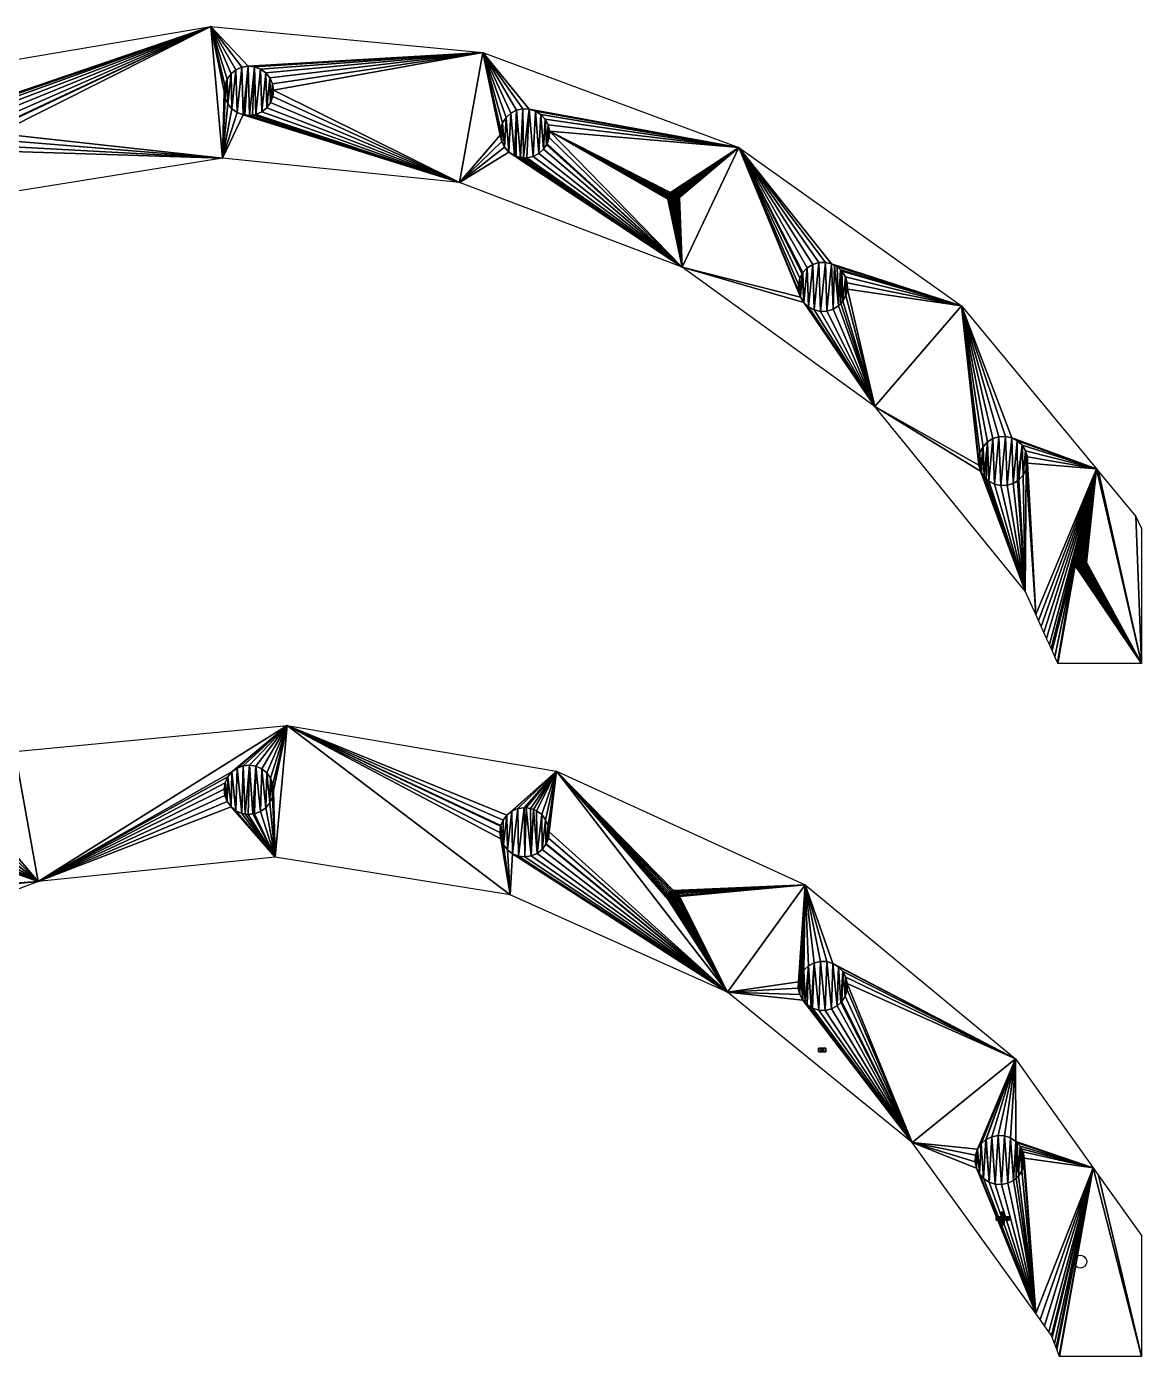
# Model space of a CAD drawing. Header units: metres. Extents: x -935 to 1842, y -1273 to 224.
# Drawn here: x 273.8 to 536.3, y -1273.3 to -960 of the extents above; entities that cross this region are included whole.
import ezdxf

# ---------------------------------------------------------------- set-up
doc = ezdxf.new("R2010")
doc.units = ezdxf.units.M

msp = doc.modelspace()

# ---------------------------------------------------------------- linework, layer by layer
at = {"layer": 'Group#9'}
for p, q in [((520.62, -1250.22), (520.86, -1249.9)), ((520.86, -1249.9), (521.01, -1249.79)), ((521.01, -1249.79), (521.17, -1249.67)), ((521.17, -1249.67), (521.53, -1249.52)), ((521.53, -1249.52), (521.92, -1249.47)), ((521.92, -1249.47), (522.3, -1249.52)), ((522.3, -1249.52), (522.67, -1249.67)), ((522.67, -1249.67), (522.98, -1249.9)), ((522.98, -1249.9), (523.22, -1250.22)), ((520.42, -1250.97), (520.47, -1250.58)), ((520.47, -1251.35), (520.42, -1250.97)), ((520.47, -1250.58), (520.62, -1250.22)), ((520.62, -1251.72), (520.47, -1251.35)), ((520.86, -1252.03), (520.62, -1251.72)), ((521.17, -1252.26), (520.86, -1252.03)), ((521.53, -1252.41), (521.17, -1252.26)), ((521.92, -1252.47), (521.53, -1252.41)), ((522.3, -1252.41), (521.92, -1252.47)), ((522.67, -1252.26), (522.3, -1252.41)), ((522.82, -1252.15), (522.67, -1252.26)), ((522.98, -1252.03), (522.82, -1252.15)), ((523.22, -1251.72), (522.98, -1252.03)), ((523.22, -1250.22), (523.37, -1250.58)), ((523.37, -1251.35), (523.22, -1251.72)), ((523.37, -1250.58), (523.42, -1250.97)), ((523.42, -1250.97), (523.37, -1251.35))]:
    msp.add_line(p, q, dxfattribs=at)

# ---------------------------------------------------------------- meshes
at = {"layer": '+'}
mesh = msp.add_polyface(dxfattribs=at)
corners = [(502.12, -1240.44), (503.25, -1241.18), (503.25, -1240.44), (502.12, -1241.18), (503.25, -1239.3), (504, -1240.44), (504, -1239.3), (504, -1241.18), (504, -1242.32), (503.25, -1242.32), (505.14, -1241.18), (505.14, -1240.44)]
mesh.append_faces([[corners[k] for k in face] for face in [(1, 0, 3), (4, 5, 6), (5, 10, 11)]], dxfattribs={"vtx0": -1})
mesh.append_faces([[corners[k] for k in face] for face in [(0, 1, 2), (7, 4, 8), (8, 4, 9), (9, 2, 1), (10, 5, 7)]], dxfattribs={"vtx0": -1, "vtx1": -1})
mesh.append_faces([[corners[k] for k in face] for face in [(5, 4, 7)]], dxfattribs={"vtx0": -1, "vtx1": -1, "vtx2": -1})
mesh.append_faces([[corners[k] for k in face] for face in [(9, 4, 2)]], dxfattribs={"vtx0": -1, "vtx2": -1})
mesh = msp.add_polyface(dxfattribs=at)
corners = [(502.12, -1241.18, 0.2), (503.25, -1240.44, 0.2), (503.25, -1241.18, 0.2), (502.12, -1240.44, 0.2), (503.25, -1242.32, 0.2), (504, -1241.18, 0.2), (504, -1242.32, 0.2), (504, -1240.44, 0.2), (504, -1239.3, 0.2), (503.25, -1239.3, 0.2), (505.14, -1240.44, 0.2), (505.14, -1241.18, 0.2)]
mesh.append_faces([[corners[k] for k in face] for face in [(1, 0, 3), (4, 5, 6), (5, 10, 11)]], dxfattribs={"vtx0": -1})
mesh.append_faces([[corners[k] for k in face] for face in [(0, 1, 2), (7, 4, 8), (8, 4, 9), (9, 2, 1), (10, 5, 7)]], dxfattribs={"vtx0": -1, "vtx1": -1})
mesh.append_faces([[corners[k] for k in face] for face in [(5, 4, 7)]], dxfattribs={"vtx0": -1, "vtx1": -1, "vtx2": -1})
mesh.append_faces([[corners[k] for k in face] for face in [(9, 4, 2)]], dxfattribs={"vtx0": -1, "vtx2": -1})
mesh = msp.add_polyface(dxfattribs=at)
corners = [(502.12, -1240.44), (502.12, -1241.18, 0.2), (502.12, -1241.18), (502.12, -1240.44, 0.2)]
mesh.append_faces([[corners[k] for k in face] for face in [(0, 1, 2), (1, 0, 3)]], dxfattribs={"vtx0": -1})
mesh = msp.add_polyface(dxfattribs=at)
corners = [(503.25, -1240.44, 0.2), (502.12, -1240.44), (503.25, -1240.44), (502.12, -1240.44, 0.2)]
mesh.append_faces([[corners[k] for k in face] for face in [(0, 1, 2), (1, 0, 3)]], dxfattribs={"vtx0": -1})
mesh = msp.add_polyface(dxfattribs=at)
corners = [(504, -1239.3, 0.2), (503.25, -1239.3), (504, -1239.3), (503.25, -1239.3, 0.2)]
mesh.append_faces([[corners[k] for k in face] for face in [(0, 1, 2), (1, 0, 3)]], dxfattribs={"vtx0": -1})
mesh = msp.add_polyface(dxfattribs=at)
corners = [(503.25, -1239.3), (503.25, -1240.44, 0.2), (503.25, -1240.44), (503.25, -1239.3, 0.2)]
mesh.append_faces([[corners[k] for k in face] for face in [(0, 1, 2), (1, 0, 3)]], dxfattribs={"vtx0": -1})
mesh = msp.add_polyface(dxfattribs=at)
corners = [(504, -1239.3, 0.2), (504, -1240.44), (504, -1240.44, 0.2), (504, -1239.3)]
mesh.append_faces([[corners[k] for k in face] for face in [(0, 1, 2), (1, 0, 3)]], dxfattribs={"vtx0": -1})
mesh = msp.add_polyface(dxfattribs=at)
corners = [(505.14, -1240.44, 0.2), (504, -1240.44), (505.14, -1240.44), (504, -1240.44, 0.2)]
mesh.append_faces([[corners[k] for k in face] for face in [(0, 1, 2), (1, 0, 3)]], dxfattribs={"vtx0": -1})
mesh = msp.add_polyface(dxfattribs=at)
corners = [(505.14, -1240.44, 0.2), (505.14, -1241.18), (505.14, -1241.18, 0.2), (505.14, -1240.44)]
mesh.append_faces([[corners[k] for k in face] for face in [(0, 1, 2), (1, 0, 3)]], dxfattribs={"vtx0": -1})
mesh = msp.add_polyface(dxfattribs=at)
corners = [(502.12, -1241.18, 0.2), (503.25, -1241.18), (502.12, -1241.18), (503.25, -1241.18, 0.2)]
mesh.append_faces([[corners[k] for k in face] for face in [(0, 1, 2), (1, 0, 3)]], dxfattribs={"vtx0": -1})
mesh = msp.add_polyface(dxfattribs=at)
corners = [(503.25, -1241.18), (503.25, -1242.32, 0.2), (503.25, -1242.32), (503.25, -1241.18, 0.2)]
mesh.append_faces([[corners[k] for k in face] for face in [(0, 1, 2), (1, 0, 3)]], dxfattribs={"vtx0": -1})
mesh = msp.add_polyface(dxfattribs=at)
corners = [(503.25, -1242.32, 0.2), (504, -1242.32), (503.25, -1242.32), (504, -1242.32, 0.2)]
mesh.append_faces([[corners[k] for k in face] for face in [(0, 1, 2), (1, 0, 3)]], dxfattribs={"vtx0": -1})
mesh = msp.add_polyface(dxfattribs=at)
corners = [(504, -1241.18, 0.2), (504, -1242.32), (504, -1242.32, 0.2), (504, -1241.18)]
mesh.append_faces([[corners[k] for k in face] for face in [(0, 1, 2), (1, 0, 3)]], dxfattribs={"vtx0": -1})
mesh = msp.add_polyface(dxfattribs=at)
corners = [(504, -1241.18, 0.2), (505.14, -1241.18), (504, -1241.18), (505.14, -1241.18, 0.2)]
mesh.append_faces([[corners[k] for k in face] for face in [(0, 1, 2), (1, 0, 3)]], dxfattribs={"vtx0": -1})
at = {"layer": '-'}
mesh = msp.add_polyface(dxfattribs=at)
corners = [(460.25, -1200.68), (461.95, -1201.52), (461.95, -1200.68), (460.25, -1201.52)]
mesh.append_faces([[corners[k] for k in face] for face in [(0, 1, 2), (1, 0, 3)]], dxfattribs={"vtx0": -1})
mesh = msp.add_polyface(dxfattribs=at)
corners = [(460.25, -1201.52, 0.2), (461.95, -1200.68, 0.2), (461.95, -1201.52, 0.2), (460.25, -1200.68, 0.2)]
mesh.append_faces([[corners[k] for k in face] for face in [(0, 1, 2), (1, 0, 3)]], dxfattribs={"vtx0": -1})
mesh = msp.add_polyface(dxfattribs=at)
corners = [(460.25, -1200.68), (460.25, -1201.52, 0.2), (460.25, -1201.52), (460.25, -1200.68, 0.2)]
mesh.append_faces([[corners[k] for k in face] for face in [(0, 1, 2), (1, 0, 3)]], dxfattribs={"vtx0": -1})
mesh = msp.add_polyface(dxfattribs=at)
corners = [(461.95, -1200.68, 0.2), (460.25, -1200.68), (461.95, -1200.68), (460.25, -1200.68, 0.2)]
mesh.append_faces([[corners[k] for k in face] for face in [(0, 1, 2), (1, 0, 3)]], dxfattribs={"vtx0": -1})
mesh = msp.add_polyface(dxfattribs=at)
corners = [(460.25, -1201.52, 0.2), (461.95, -1201.52), (460.25, -1201.52), (461.95, -1201.52, 0.2)]
mesh.append_faces([[corners[k] for k in face] for face in [(0, 1, 2), (1, 0, 3)]], dxfattribs={"vtx0": -1})
mesh = msp.add_polyface(dxfattribs=at)
corners = [(461.95, -1200.68, 0.2), (461.95, -1201.52), (461.95, -1201.52, 0.2), (461.95, -1200.68)]
mesh.append_faces([[corners[k] for k in face] for face in [(0, 1, 2), (1, 0, 3)]], dxfattribs={"vtx0": -1})
at = {"layer": 'Group#10'}
mesh = msp.add_polyface(dxfattribs=at)
corners = [(264.57, -999.87), (227.5, -1000.26), (256.12, -987.94), (255.56, -986.53), (253.65, -970.69), (255.39, -985.03), (256.09, -987.84), (257.03, -989.15), (258.22, -990.09), (259.61, -990.69), (261.11, -990.9), (262.61, -990.73), (264.02, -990.17), (265.23, -989.26), (319.93, -990.95), (266.17, -988.07), (266.76, -986.68), (266.98, -985.18), (317.11, -959.97), (320.31, -975.25), (320.46, -973.75), (321.01, -972.34), (321.9, -971.11), (323.07, -970.16), (324.45, -969.54), (325.95, -969.3), (324.75, -980.74), (375.71, -996.67), (323.34, -980.2), (322.11, -979.31), (321.16, -978.13), (320.54, -976.75), (320.49, -976.39), (255.6, -983.53), (256.2, -982.14), (257.14, -980.95), (258.35, -980.05), (259.76, -979.48), (259.11, -979.74), (260.82, -979.36), (261.26, -979.31), (262.76, -979.53), (264.15, -980.12), (265.34, -981.06), (266.25, -982.27), (266.74, -983.53), (266.81, -983.68)]
mesh.append_faces([[corners[k] for k in face] for face in [(2, 3, 6), (36, 37, 38)]], dxfattribs={"vtx0": -1})
mesh.append_faces([[corners[k] for k in face] for face in [(3, 4, 5), (0, 13, 14), (19, 18, 20), (20, 18, 21), (21, 18, 22), (22, 18, 23), (23, 18, 24), (24, 18, 25), (14, 26, 27), (26, 14, 28), (28, 14, 29), (29, 14, 30), (30, 14, 31), (31, 14, 32), (32, 14, 19), (33, 4, 34), (34, 4, 35), (35, 4, 36), (37, 18, 39), (39, 18, 40), (40, 18, 41), (41, 18, 42), (42, 18, 43), (43, 18, 44), (44, 18, 45), (45, 18, 46), (46, 18, 17)]], dxfattribs={"vtx0": -1, "vtx1": -1})
mesh.append_faces([[corners[k] for k in face] for face in [(0, 1, 2), (2, 1, 3), (14, 17, 18), (14, 18, 19), (36, 4, 37)]], dxfattribs={"vtx0": -1, "vtx1": -1, "vtx2": -1})
mesh.append_faces([[corners[k] for k in face] for face in [(0, 2, 7), (0, 7, 8), (0, 8, 9), (0, 9, 10), (0, 10, 11), (0, 11, 12), (0, 12, 13), (14, 13, 15), (14, 15, 16), (14, 16, 17), (4, 33, 5), (37, 4, 18)]], dxfattribs={"vtx0": -1, "vtx2": -1})
mesh = msp.add_polyface(dxfattribs=at)
corners = [(381.19, -966.04), (385.4, -984.07), (385.32, -985.58), (385.86, -982.63), (386.68, -981.36), (387.8, -980.34), (389.15, -979.65), (390.63, -979.33), (392.14, -979.4), (441.51, -988.49), (385.57, -983.53), (393.58, -979.86), (394.85, -980.68), (325.95, -969.3), (317.11, -959.97), (327.45, -969.46), (328.87, -970), (330.09, -970.89), (331.05, -972.07), (331.66, -973.45), (331.9, -974.95), (375.71, -996.67), (385.65, -987.06), (386.34, -988.41), (387.35, -989.53), (428.11, -1016.63), (388.63, -990.35), (389.05, -990.48), (390.07, -990.81), (390.77, -990.84), (391.58, -990.88), (393.06, -990.56), (394.41, -989.87), (395.53, -988.85), (396.19, -987.83), (396.35, -987.58), (396.81, -986.14), (396.88, -984.63), (324.75, -980.74), (325.19, -980.78), (326.26, -980.9), (326.95, -980.79), (327.75, -980.66), (329.13, -980.04), (330.31, -979.09), (331.2, -977.86), (331.74, -976.45), (331.75, -976.41)]
mesh.append_faces([[corners[k] for k in face] for face in [(1, 3, 10)]], dxfattribs={"vtx0": -1})
mesh.append_faces([[corners[k] for k in face] for face in [(3, 0, 4), (4, 0, 5), (5, 0, 6), (6, 0, 7), (7, 0, 8), (8, 9, 11), (11, 9, 12), (13, 0, 15), (15, 0, 16), (16, 0, 17), (17, 0, 18), (18, 0, 19), (19, 0, 20), (21, 24, 25)]], dxfattribs={"vtx0": -1, "vtx1": -1})
mesh.append_faces([[corners[k] for k in face] for face in [(1, 0, 3), (20, 0, 21), (21, 0, 2)]], dxfattribs={"vtx0": -1, "vtx1": -1, "vtx2": -1})
mesh.append_faces([[corners[k] for k in face] for face in [(0, 1, 2), (8, 0, 9), (13, 14, 0), (21, 2, 22), (21, 22, 23), (21, 23, 24), (25, 24, 26), (25, 26, 27), (25, 27, 28), (25, 28, 29), (25, 29, 30), (25, 30, 31), (25, 31, 32), (25, 32, 33), (25, 33, 34), (25, 34, 35), (25, 35, 36), (25, 36, 37), (21, 38, 39), (21, 39, 40), (21, 40, 41), (21, 41, 42), (21, 42, 43), (21, 43, 44), (21, 44, 45), (21, 45, 46), (21, 46, 47), (21, 47, 20)]], dxfattribs={"vtx0": -1, "vtx2": -1})
mesh = msp.add_polyface(dxfattribs=at)
corners = [(320.46, -973.75), (320.49, -976.39), (320.31, -975.25), (321.01, -972.34), (320.54, -976.75), (321.16, -978.13), (321.9, -971.11), (322.11, -979.31), (323.07, -970.16), (323.34, -980.2), (324.45, -969.54), (324.75, -980.74), (325.95, -969.3), (325.19, -980.78), (326.26, -980.9), (327.45, -969.46), (326.95, -980.79), (327.75, -980.66), (328.87, -970), (329.13, -980.04), (330.09, -970.89), (330.31, -979.09), (331.05, -972.07), (331.2, -977.86), (331.66, -973.45), (331.74, -976.45), (331.9, -974.95), (331.75, -976.41)]
mesh.append_faces([[corners[k] for k in face] for face in [(0, 1, 2), (25, 26, 27)]], dxfattribs={"vtx0": -1})
mesh.append_faces([[corners[k] for k in face] for face in [(1, 3, 4), (4, 3, 5), (5, 6, 7), (7, 8, 9), (9, 10, 11), (11, 12, 13), (13, 12, 14), (14, 15, 16), (16, 15, 17), (17, 18, 19), (19, 20, 21), (21, 22, 23), (23, 24, 25)]], dxfattribs={"vtx0": -1, "vtx1": -1})
mesh.append_faces([[corners[k] for k in face] for face in [(1, 0, 3), (5, 3, 6), (7, 6, 8), (9, 8, 10), (11, 10, 12), (14, 12, 15), (17, 15, 18), (19, 18, 20), (21, 20, 22), (23, 22, 24), (25, 24, 26)]], dxfattribs={"vtx0": -1, "vtx2": -1})
mesh = msp.add_polyface(dxfattribs=at)
corners = [(385.4, -984.07), (385.65, -987.06), (385.32, -985.58), (385.57, -983.53), (385.86, -982.63), (386.34, -988.41), (386.68, -981.36), (387.35, -989.53), (387.8, -980.34), (388.63, -990.35), (389.15, -979.65), (389.05, -990.48), (390.07, -990.81), (390.63, -979.33), (390.77, -990.84), (392.14, -979.4), (391.58, -990.88), (393.06, -990.56), (393.58, -979.86), (394.41, -989.87), (394.85, -980.68), (395.53, -988.85), (395.87, -981.8), (396.19, -987.83), (396.56, -983.15), (396.35, -987.58), (396.81, -986.14), (396.88, -984.63)]
mesh.append_faces([[corners[k] for k in face] for face in [(0, 1, 2), (26, 24, 27)]], dxfattribs={"vtx0": -1})
mesh.append_faces([[corners[k] for k in face] for face in [(1, 4, 5), (5, 6, 7), (7, 8, 9), (9, 10, 11), (11, 10, 12), (12, 13, 14), (14, 15, 16), (16, 15, 17), (17, 18, 19), (19, 20, 21), (21, 22, 23), (23, 24, 25), (25, 24, 26)]], dxfattribs={"vtx0": -1, "vtx1": -1})
mesh.append_faces([[corners[k] for k in face] for face in [(1, 0, 3), (1, 3, 4), (5, 4, 6), (7, 6, 8), (9, 8, 10), (12, 10, 13), (14, 13, 15), (17, 15, 18), (19, 18, 20), (21, 20, 22), (23, 22, 24)]], dxfattribs={"vtx0": -1, "vtx2": -1})
mesh = msp.add_polyface(dxfattribs=at)
corners = [(441.51, -988.49), (455.88, -1019.26), (455.53, -1020.74), (456.44, -1018.2), (456.59, -1017.93), (457.62, -1016.82), (458.91, -1016.02), (460.35, -1015.58), (461.87, -1015.53), (463.34, -1015.87), (394.85, -980.68), (395.87, -981.8), (396.56, -983.15), (396.88, -984.63), (425.4, -999.05), (425.11, -999.27), (424.89, -999.56), (424.82, -999.73), (424.75, -999.9), (424.7, -1000.26), (425.74, -998.91), (426.1, -998.86), (426.47, -998.91), (426.8, -999.05), (427.09, -999.27), (427.32, -999.56), (427.45, -999.9), (427.5, -1000.26), (428.11, -1016.63), (456.02, -1023.7), (456.82, -1024.98), (473.56, -1049.47), (455.58, -1022.25), (457.93, -1026.02), (424.75, -1000.62), (424.89, -1000.96), (425.11, -1001.25), (425.4, -1001.47), (425.74, -1001.61), (426.1, -1001.66), (426.47, -1001.61), (426.8, -1001.47), (427.09, -1001.25), (427.32, -1000.96), (427.39, -1000.79), (427.45, -1000.62)]
mesh.append_faces([[corners[k] for k in face] for face in [(1, 0, 3), (3, 0, 4), (4, 0, 5), (5, 0, 6), (6, 0, 7), (7, 0, 8), (8, 0, 9), (10, 0, 11), (11, 0, 12), (12, 0, 13), (14, 0, 20), (20, 0, 21), (21, 0, 22), (22, 0, 23), (23, 0, 24), (24, 0, 25), (25, 0, 26), (26, 0, 27), (28, 30, 31), (29, 0, 32), (32, 0, 2), (34, 13, 19)]], dxfattribs={"vtx0": -1, "vtx1": -1})
mesh.append_faces([[corners[k] for k in face] for face in [(13, 0, 14), (27, 0, 28), (28, 0, 29), (28, 13, 34)]], dxfattribs={"vtx0": -1, "vtx1": -1, "vtx2": -1})
mesh.append_faces([[corners[k] for k in face] for face in [(0, 1, 2), (13, 14, 15), (13, 15, 16), (13, 16, 17), (13, 17, 18), (13, 18, 19), (28, 29, 30), (31, 30, 33), (28, 34, 35), (28, 35, 36), (28, 36, 37), (28, 37, 38), (28, 38, 39), (28, 39, 40), (28, 40, 41), (28, 41, 42), (28, 42, 43), (28, 43, 44), (28, 44, 45), (28, 45, 27)]], dxfattribs={"vtx0": -1, "vtx2": -1})
mesh = msp.add_polyface(dxfattribs=at)
corners = [(493.97, -1025.78), (498.29, -1060.29), (497.95, -1061.76), (499, -1058.95), (500.03, -1057.84), (500.07, -1057.82), (501.31, -1057.04), (502.76, -1056.6), (504.27, -1056.55), (505.75, -1056.89), (525.73, -1064.19), (507.08, -1057.6), (508.19, -1058.63), (508.99, -1059.91), (509.44, -1061.36), (509.49, -1062.87), (511.44, -1098.48), (463.34, -1015.87), (441.51, -988.49), (464.06, -1016.25), (464.68, -1016.58), (465.46, -1017.31), (465.78, -1017.62), (466.58, -1018.9), (467.02, -1020.35), (467.07, -1021.86), (473.56, -1049.47), (498, -1063.28), (498.44, -1064.72), (508.96, -1092.96), (498.68, -1065.1), (499.25, -1066.01), (499.76, -1066.49), (500.35, -1067.04), (506.12, -1067.59), (507.13, -1066.96), (507.41, -1066.79), (508.44, -1065.68), (509.15, -1064.35), (457.93, -1026.02), (459.27, -1026.73), (460.74, -1027.07), (462.25, -1027.02), (463.7, -1026.58), (464.99, -1025.78), (465.53, -1025.19), (466.02, -1024.67), (466.73, -1023.34)]
mesh.append_faces([[corners[k] for k in face] for face in [(1, 0, 3), (3, 0, 4), (4, 0, 5), (5, 0, 6), (6, 0, 7), (7, 0, 8), (8, 0, 9), (9, 10, 11), (11, 10, 12), (12, 10, 13), (13, 10, 14), (14, 10, 15), (17, 0, 19), (19, 0, 20), (20, 0, 21), (21, 0, 22), (22, 0, 23), (23, 0, 24), (24, 0, 25), (26, 28, 29), (27, 0, 2)]], dxfattribs={"vtx0": -1, "vtx1": -1})
mesh.append_faces([[corners[k] for k in face] for face in [(15, 10, 16), (25, 0, 26), (26, 0, 27)]], dxfattribs={"vtx0": -1, "vtx1": -1, "vtx2": -1})
mesh.append_faces([[corners[k] for k in face] for face in [(0, 1, 2), (9, 0, 10), (17, 18, 0), (26, 27, 28), (29, 28, 30), (29, 30, 31), (29, 31, 32), (29, 32, 33), (29, 34, 35), (29, 35, 36), (29, 36, 37), (29, 37, 38), (16, 38, 15), (26, 39, 40), (26, 40, 41), (26, 41, 42), (26, 42, 43), (26, 43, 44), (26, 44, 45), (26, 45, 46), (26, 46, 47), (26, 47, 25)]], dxfattribs={"vtx0": -1, "vtx2": -1})
mesh = msp.add_polyface(dxfattribs=at)
corners = [(424.75, -999.9), (424.75, -1000.62), (424.7, -1000.26), (424.82, -999.73), (424.89, -1000.96), (424.89, -999.56), (425.11, -1001.25), (425.11, -999.27), (425.4, -999.05), (425.4, -1001.47), (425.74, -998.91), (425.74, -1001.61), (426.1, -998.86), (426.1, -1001.66), (426.47, -998.91), (426.47, -1001.61), (426.8, -999.05), (426.8, -1001.47), (427.09, -1001.25), (427.09, -999.27), (427.32, -999.56), (427.32, -1000.96), (427.45, -999.9), (427.39, -1000.79), (427.45, -1000.62), (427.5, -1000.26)]
mesh.append_faces([[corners[k] for k in face] for face in [(0, 1, 2), (24, 22, 25)]], dxfattribs={"vtx0": -1})
mesh.append_faces([[corners[k] for k in face] for face in [(1, 3, 4), (4, 5, 6), (6, 8, 9), (9, 10, 11), (11, 12, 13), (13, 14, 15), (15, 16, 17), (17, 16, 18), (18, 20, 21), (21, 22, 23), (23, 22, 24)]], dxfattribs={"vtx0": -1, "vtx1": -1})
mesh.append_faces([[corners[k] for k in face] for face in [(1, 0, 3), (4, 3, 5), (6, 5, 7), (6, 7, 8), (9, 8, 10), (11, 10, 12), (13, 12, 14), (15, 14, 16), (18, 16, 19), (18, 19, 20), (21, 20, 22)]], dxfattribs={"vtx0": -1, "vtx2": -1})
mesh = msp.add_polyface(dxfattribs=at)
corners = [(455.88, -1019.26), (455.58, -1022.25), (455.53, -1020.74), (456.02, -1023.7), (456.44, -1018.2), (456.82, -1024.98), (456.59, -1017.93), (457.62, -1016.82), (457.93, -1026.02), (458.91, -1016.02), (459.27, -1026.73), (460.35, -1015.58), (460.74, -1027.07), (461.87, -1015.53), (462.25, -1027.02), (463.34, -1015.87), (463.7, -1026.58), (464.06, -1016.25), (464.99, -1025.78), (464.68, -1016.58), (465.46, -1017.31), (465.53, -1025.19), (465.78, -1017.62), (466.02, -1024.67), (466.58, -1018.9), (466.73, -1023.34), (467.02, -1020.35), (467.07, -1021.86)]
mesh.append_faces([[corners[k] for k in face] for face in [(0, 1, 2), (25, 26, 27)]], dxfattribs={"vtx0": -1})
mesh.append_faces([[corners[k] for k in face] for face in [(1, 0, 3), (3, 4, 5), (5, 7, 8), (8, 9, 10), (10, 11, 12), (12, 13, 14), (14, 15, 16), (16, 17, 18), (18, 20, 21), (21, 22, 23), (23, 24, 25)]], dxfattribs={"vtx0": -1, "vtx1": -1})
mesh.append_faces([[corners[k] for k in face] for face in [(3, 0, 4), (5, 4, 6), (5, 6, 7), (8, 7, 9), (10, 9, 11), (12, 11, 13), (14, 13, 15), (16, 15, 17), (18, 17, 19), (18, 19, 20), (21, 20, 22), (23, 22, 24), (25, 24, 26)]], dxfattribs={"vtx0": -1, "vtx2": -1})
mesh = msp.add_polyface(dxfattribs=at)
corners = [(498.29, -1060.29), (498, -1063.28), (497.95, -1061.76), (498.44, -1064.72), (499, -1058.95), (498.68, -1065.1), (499.25, -1066.01), (500.03, -1057.84), (499.76, -1066.49), (500.35, -1067.04), (500.07, -1057.82), (501.31, -1057.04), (501.69, -1067.75), (502.76, -1056.6), (503.16, -1068.09), (504.27, -1056.55), (504.68, -1068.04), (505.75, -1056.89), (506.12, -1067.59), (507.08, -1057.6), (507.13, -1066.96), (508.19, -1058.63), (507.41, -1066.79), (508.44, -1065.68), (508.99, -1059.91), (509.15, -1064.35), (509.44, -1061.36), (509.49, -1062.87)]
mesh.append_faces([[corners[k] for k in face] for face in [(0, 1, 2), (25, 26, 27)]], dxfattribs={"vtx0": -1})
mesh.append_faces([[corners[k] for k in face] for face in [(1, 0, 3), (3, 4, 5), (5, 4, 6), (6, 7, 8), (8, 7, 9), (9, 11, 12), (12, 13, 14), (14, 15, 16), (16, 17, 18), (18, 19, 20), (20, 21, 22), (22, 21, 23), (23, 24, 25)]], dxfattribs={"vtx0": -1, "vtx1": -1})
mesh.append_faces([[corners[k] for k in face] for face in [(3, 0, 4), (6, 4, 7), (9, 7, 10), (9, 10, 11), (12, 11, 13), (14, 13, 15), (16, 15, 17), (18, 17, 19), (20, 19, 21), (23, 21, 24), (25, 24, 26)]], dxfattribs={"vtx0": -1, "vtx2": -1})
mesh = msp.add_polyface(dxfattribs=at)
corners = [(511.44, -1098.48), (525.73, -1064.19), (512.07, -1099.9), (512.71, -1101.32), (513.35, -1102.74), (513.98, -1104.16), (514.62, -1105.58), (515.02, -1106.48), (515.26, -1107), (520.59, -1085.9), (515.89, -1108.42), (515.92, -1108.48), (516.53, -1109.84), (516.61, -1110.02), (520.54, -1086.27), (520.73, -1085.57), (520.95, -1085.28), (521.24, -1085.05), (521.58, -1084.91), (521.94, -1084.87), (522.3, -1084.91), (522.64, -1085.05), (522.93, -1085.28), (523.15, -1085.57), (523.29, -1085.9), (523.34, -1086.27), (520.73, -1086.96), (536.3, -1110.02), (520.59, -1086.63), (520.95, -1087.25), (521.24, -1087.48), (521.58, -1087.62), (521.94, -1087.66), (522.3, -1087.62), (522.64, -1087.48), (522.93, -1087.25), (523.15, -1086.96), (523.29, -1086.63), (526.2, -1064.76), (534.98, -1075.38), (536.3, -1078.26), (508.96, -1092.96), (500.35, -1067.04), (501.69, -1067.75), (503.16, -1068.09), (504.68, -1068.04), (506.12, -1067.59), (509.15, -1064.35)]
mesh.append_faces([[corners[k] for k in face] for face in [(27, 39, 40)]], dxfattribs={"vtx0": -1})
mesh.append_faces([[corners[k] for k in face] for face in [(0, 1, 2), (2, 1, 3), (3, 1, 4), (4, 1, 5), (5, 1, 6), (6, 1, 7), (7, 1, 8), (8, 9, 10), (10, 9, 11), (11, 9, 12), (12, 9, 13), (9, 1, 15), (15, 1, 16), (16, 1, 17), (17, 1, 18), (18, 1, 19), (19, 1, 20), (20, 1, 21), (21, 1, 22), (22, 1, 23), (23, 1, 24), (24, 1, 25), (13, 26, 27), (26, 13, 28), (28, 13, 14), (41, 47, 0)]], dxfattribs={"vtx0": -1, "vtx1": -1})
mesh.append_faces([[corners[k] for k in face] for face in [(8, 1, 9), (27, 25, 1)]], dxfattribs={"vtx0": -1, "vtx1": -1, "vtx2": -1})
mesh.append_faces([[corners[k] for k in face] for face in [(13, 9, 14), (27, 26, 29), (27, 29, 30), (27, 30, 31), (27, 31, 32), (27, 32, 33), (27, 33, 34), (27, 34, 35), (27, 35, 36), (27, 36, 37), (27, 37, 25), (27, 1, 38), (27, 38, 39), (41, 42, 43), (41, 43, 44), (41, 44, 45), (41, 45, 46)]], dxfattribs={"vtx0": -1, "vtx2": -1})
mesh = msp.add_polyface(dxfattribs=at)
corners = [(520.59, -1085.9), (520.59, -1086.63), (520.54, -1086.27), (520.73, -1085.57), (520.73, -1086.96), (520.95, -1085.28), (520.95, -1087.25), (521.24, -1085.05), (521.24, -1087.48), (521.58, -1087.62), (521.58, -1084.91), (521.94, -1084.87), (521.94, -1087.66), (522.3, -1084.91), (522.3, -1087.62), (522.64, -1085.05), (522.64, -1087.48), (522.93, -1085.28), (522.93, -1087.25), (523.15, -1086.96), (523.15, -1085.57), (523.29, -1085.9), (523.29, -1086.63), (523.34, -1086.27)]
mesh.append_faces([[corners[k] for k in face] for face in [(0, 1, 2), (22, 21, 23)]], dxfattribs={"vtx0": -1})
mesh.append_faces([[corners[k] for k in face] for face in [(1, 3, 4), (4, 5, 6), (6, 7, 8), (8, 7, 9), (9, 11, 12), (12, 13, 14), (14, 15, 16), (16, 17, 18), (18, 17, 19), (19, 21, 22)]], dxfattribs={"vtx0": -1, "vtx1": -1})
mesh.append_faces([[corners[k] for k in face] for face in [(1, 0, 3), (4, 3, 5), (6, 5, 7), (9, 7, 10), (9, 10, 11), (12, 11, 13), (14, 13, 15), (16, 15, 17), (19, 17, 20), (19, 20, 21)]], dxfattribs={"vtx0": -1, "vtx2": -1})
at = {"layer": 'Group#9'}
mesh = msp.add_polyface(dxfattribs=at)
corners = [(224.1, -1181.33), (226.1, -1166.36), (276.5, -1161.37), (226.47, -1166.31), (226.8, -1166.17), (227.09, -1165.95), (227.32, -1165.66), (227.45, -1165.32), (227.5, -1164.96), (259.15, -1155.26), (257.8, -1154.57), (256.68, -1153.55), (256.02, -1152.53), (255.86, -1152.28), (255.4, -1150.84), (255.32, -1149.33), (260.63, -1155.58), (261.44, -1155.54), (262.14, -1155.51), (263.16, -1155.18), (263.58, -1155.05), (264.85, -1154.23), (265.87, -1153.11), (266.56, -1151.76), (266.88, -1150.28), (271.02, -1130.74), (335.09, -1124.67), (320.54, -1138.15), (320.31, -1139.65), (320.46, -1141.11), (227.45, -1164.6), (257.35, -1145.38), (256.34, -1146.5), (255.65, -1147.85), (258.63, -1144.56), (260.07, -1144.1), (261.58, -1144.03), (263.06, -1144.35), (264.41, -1145.04), (265.53, -1146.06), (266.35, -1147.33), (266.63, -1148.23), (266.81, -1148.77)]
mesh.append_faces([[corners[k] for k in face] for face in [(0, 1, 2), (9, 8, 10), (10, 8, 11), (11, 8, 12), (12, 8, 13), (13, 8, 14), (14, 8, 15), (29, 2, 28), (30, 25, 8), (31, 25, 34), (34, 25, 35), (35, 25, 36), (36, 25, 37), (37, 25, 38), (38, 25, 39), (39, 25, 40), (40, 25, 41), (41, 25, 42), (42, 25, 24)]], dxfattribs={"vtx0": -1, "vtx1": -1})
mesh.append_faces([[corners[k] for k in face] for face in [(2, 8, 9), (2, 24, 25), (8, 25, 31)]], dxfattribs={"vtx0": -1, "vtx1": -1, "vtx2": -1})
mesh.append_faces([[corners[k] for k in face] for face in [(2, 1, 3), (2, 3, 4), (2, 4, 5), (2, 5, 6), (2, 6, 7), (2, 7, 8), (2, 9, 16), (2, 16, 17), (2, 17, 18), (2, 18, 19), (2, 19, 20), (2, 20, 21), (2, 21, 22), (2, 22, 23), (2, 23, 24), (2, 25, 26), (2, 27, 28), (8, 31, 32), (8, 32, 33), (8, 33, 15)]], dxfattribs={"vtx0": -1, "vtx2": -1})
mesh = msp.add_polyface(dxfattribs=at)
corners = [(335.09, -1124.67), (385.4, -1148.38), (385.22, -1149.88), (385.46, -1148.23), (385.96, -1146.97), (386.87, -1145.76), (398.56, -1135.39), (388.06, -1144.82), (389.45, -1144.23), (276.5, -1161.37), (322.11, -1135.59), (321.16, -1136.77), (320.54, -1138.15), (323.34, -1134.7), (324.75, -1134.16), (326.26, -1134), (327.75, -1134.24), (329.13, -1134.86), (330.31, -1135.81), (331.2, -1137.04), (331.74, -1138.45), (331.9, -1139.95), (332.28, -1155.65), (387.64, -1164.57), (385.44, -1151.38), (386.04, -1152.77), (386.98, -1153.96), (388.19, -1154.87), (321.9, -1143.79), (321.01, -1142.56), (320.46, -1141.15), (320.46, -1141.11), (323.07, -1144.74), (324.45, -1145.36), (325.26, -1145.49), (325.95, -1145.6), (327.01, -1145.48), (327.45, -1145.44), (328.87, -1144.9), (330.09, -1144.01), (331.05, -1142.83), (331.66, -1141.45), (331.72, -1141.09)]
mesh.append_faces([[corners[k] for k in face] for face in [(1, 0, 3), (3, 0, 4), (4, 0, 5), (5, 6, 7), (7, 6, 8), (10, 0, 13), (13, 0, 14), (14, 0, 15), (15, 0, 16), (16, 0, 17), (17, 0, 18), (18, 0, 19), (19, 0, 20), (20, 0, 21), (22, 0, 23), (24, 0, 2), (9, 28, 22), (28, 9, 29), (29, 9, 30), (30, 9, 31)]], dxfattribs={"vtx0": -1, "vtx1": -1})
mesh.append_faces([[corners[k] for k in face] for face in [(9, 0, 10), (21, 0, 22), (23, 0, 24)]], dxfattribs={"vtx0": -1, "vtx1": -1, "vtx2": -1})
mesh.append_faces([[corners[k] for k in face] for face in [(0, 1, 2), (5, 0, 6), (9, 10, 11), (9, 11, 12), (23, 24, 25), (23, 25, 26), (23, 26, 27), (22, 28, 32), (22, 32, 33), (22, 33, 34), (22, 34, 35), (22, 35, 36), (22, 36, 37), (22, 37, 38), (22, 38, 39), (22, 39, 40), (22, 40, 41), (22, 41, 42), (22, 42, 21)]], dxfattribs={"vtx0": -1, "vtx2": -1})
mesh = msp.add_polyface(dxfattribs=at)
corners = [(320.54, -1138.15), (320.46, -1141.11), (320.31, -1139.65), (320.46, -1141.15), (321.01, -1142.56), (321.16, -1136.77), (321.9, -1143.79), (322.11, -1135.59), (323.07, -1144.74), (323.34, -1134.7), (324.45, -1145.36), (324.75, -1134.16), (325.26, -1145.49), (326.26, -1134), (325.95, -1145.6), (327.01, -1145.48), (327.75, -1134.24), (327.45, -1145.44), (328.87, -1144.9), (329.13, -1134.86), (330.09, -1144.01), (330.31, -1135.81), (331.05, -1142.83), (331.2, -1137.04), (331.66, -1141.45), (331.74, -1138.45), (331.72, -1141.09), (331.9, -1139.95)]
mesh.append_faces([[corners[k] for k in face] for face in [(0, 1, 2), (26, 25, 27)]], dxfattribs={"vtx0": -1})
mesh.append_faces([[corners[k] for k in face] for face in [(1, 0, 3), (3, 0, 4), (4, 5, 6), (6, 7, 8), (8, 9, 10), (10, 11, 12), (12, 13, 14), (14, 13, 15), (15, 16, 17), (17, 16, 18), (18, 19, 20), (20, 21, 22), (22, 23, 24), (24, 25, 26)]], dxfattribs={"vtx0": -1, "vtx1": -1})
mesh.append_faces([[corners[k] for k in face] for face in [(4, 0, 5), (6, 5, 7), (8, 7, 9), (10, 9, 11), (12, 11, 13), (15, 13, 16), (18, 16, 19), (20, 19, 21), (22, 21, 23), (24, 23, 25)]], dxfattribs={"vtx0": -1, "vtx2": -1})
mesh = msp.add_polyface(dxfattribs=at)
corners = [(389.45, -1144.23), (398.56, -1135.39), (390.94, -1144.01), (391.38, -1144.06), (392.45, -1144.18), (393.1, -1144.44), (393.85, -1144.75), (395.07, -1145.65), (396, -1146.84), (396.6, -1148.23), (396.82, -1149.73), (387.64, -1164.57), (388.19, -1154.87), (438.81, -1187.51), (389.6, -1155.43), (391.1, -1155.6), (392.6, -1155.39), (393.99, -1154.79), (395.18, -1153.85), (396.08, -1152.64), (396.12, -1152.54), (396.64, -1151.23), (424.89, -1165.66), (424.75, -1165.32), (424.7, -1164.96), (425.11, -1165.95), (425.4, -1166.17), (425.74, -1166.31), (426.1, -1166.36), (426.47, -1166.31), (426.8, -1166.17), (427.09, -1165.95), (427.32, -1165.66), (427.39, -1165.49), (427.45, -1165.32), (427.5, -1164.96), (424.75, -1164.6), (424.89, -1164.26), (425.11, -1163.97), (425.4, -1163.75), (425.74, -1163.61), (426.1, -1163.56), (457.08, -1162.17), (424.82, -1164.43)]
mesh.append_faces([[corners[k] for k in face] for face in [(36, 37, 43)]], dxfattribs={"vtx0": -1})
mesh.append_faces([[corners[k] for k in face] for face in [(0, 1, 2), (2, 1, 3), (3, 1, 4), (4, 1, 5), (5, 1, 6), (6, 1, 7), (7, 1, 8), (8, 1, 9), (9, 1, 10), (11, 12, 13), (22, 1, 23), (23, 1, 24), (37, 1, 38), (38, 1, 39), (39, 1, 40), (40, 1, 41)]], dxfattribs={"vtx0": -1, "vtx1": -1})
mesh.append_faces([[corners[k] for k in face] for face in [(13, 10, 1), (13, 1, 22), (36, 1, 37)]], dxfattribs={"vtx0": -1, "vtx1": -1, "vtx2": -1})
mesh.append_faces([[corners[k] for k in face] for face in [(13, 12, 14), (13, 14, 15), (13, 15, 16), (13, 16, 17), (13, 17, 18), (13, 18, 19), (13, 19, 20), (13, 20, 21), (13, 21, 10), (13, 22, 25), (13, 25, 26), (13, 26, 27), (13, 27, 28), (13, 28, 29), (13, 29, 30), (13, 30, 31), (13, 31, 32), (13, 32, 33), (13, 33, 34), (13, 34, 35), (1, 36, 24), (41, 1, 42)]], dxfattribs={"vtx0": -1, "vtx2": -1})
mesh = msp.add_polyface(dxfattribs=at)
corners = [(385.4, -1148.38), (385.44, -1151.38), (385.22, -1149.88), (385.46, -1148.23), (386.04, -1152.77), (385.96, -1146.97), (386.87, -1145.76), (386.98, -1153.96), (388.06, -1144.82), (388.19, -1154.87), (389.45, -1144.23), (389.6, -1155.43), (390.94, -1144.01), (391.1, -1155.6), (391.38, -1144.06), (392.6, -1155.39), (392.45, -1144.18), (393.1, -1144.44), (393.99, -1154.79), (393.85, -1144.75), (395.07, -1145.65), (395.18, -1153.85), (396, -1146.84), (396.08, -1152.64), (396.6, -1148.23), (396.12, -1152.54), (396.64, -1151.23), (396.82, -1149.73)]
mesh.append_faces([[corners[k] for k in face] for face in [(0, 1, 2), (26, 24, 27)]], dxfattribs={"vtx0": -1})
mesh.append_faces([[corners[k] for k in face] for face in [(1, 3, 4), (4, 6, 7), (7, 8, 9), (9, 10, 11), (11, 12, 13), (13, 14, 15), (15, 17, 18), (18, 20, 21), (21, 22, 23), (23, 24, 25), (25, 24, 26)]], dxfattribs={"vtx0": -1, "vtx1": -1})
mesh.append_faces([[corners[k] for k in face] for face in [(1, 0, 3), (4, 3, 5), (4, 5, 6), (7, 6, 8), (9, 8, 10), (11, 10, 12), (13, 12, 14), (15, 14, 16), (15, 16, 17), (18, 17, 19), (18, 19, 20), (21, 20, 22), (23, 22, 24)]], dxfattribs={"vtx0": -1, "vtx2": -1})
mesh = msp.add_polyface(dxfattribs=at)
corners = [(438.81, -1187.51), (456.56, -1189.37), (482.29, -1222.91), (455.85, -1188.04), (455.5, -1186.56), (457.11, -1189.97), (457.59, -1190.48), (458.5, -1191.04), (458.88, -1191.28), (460.32, -1191.72), (461.84, -1191.77), (463.31, -1191.43), (464.65, -1190.72), (465.54, -1189.88), (465.75, -1189.68), (466.55, -1188.4), (466.99, -1186.95), (467.04, -1185.44), (426.1, -1163.56), (457.08, -1162.17), (426.47, -1163.61), (426.8, -1163.75), (427.09, -1163.97), (427.32, -1164.26), (427.45, -1164.6), (427.5, -1164.96), (455.55, -1185.05), (455.99, -1183.6), (456.43, -1182.91), (456.79, -1182.32), (457.9, -1181.28), (459.24, -1180.57), (460.71, -1180.23), (462.22, -1180.28), (463.67, -1180.72), (506.68, -1203.19), (464.96, -1181.52), (465.99, -1182.63), (466.7, -1183.96), (497.74, -1224.48), (497.26, -1225.92), (497.17, -1227.43), (497.47, -1228.91)]
mesh.append_faces([[corners[k] for k in face] for face in [(0, 1, 2), (1, 0, 3), (3, 0, 4), (18, 19, 20), (20, 19, 21), (21, 19, 22), (22, 19, 23), (23, 19, 24), (24, 19, 25), (26, 19, 27), (27, 19, 28), (28, 19, 29), (29, 19, 30), (30, 19, 31), (31, 19, 32), (32, 19, 33), (33, 19, 34), (34, 35, 36), (36, 35, 37), (37, 35, 38), (38, 35, 17), (42, 2, 41)]], dxfattribs={"vtx0": -1, "vtx1": -1})
mesh.append_faces([[corners[k] for k in face] for face in [(25, 19, 0), (0, 19, 26), (17, 35, 2)]], dxfattribs={"vtx0": -1, "vtx1": -1, "vtx2": -1})
mesh.append_faces([[corners[k] for k in face] for face in [(2, 1, 5), (2, 5, 6), (2, 6, 7), (2, 7, 8), (2, 8, 9), (2, 9, 10), (2, 10, 11), (2, 11, 12), (2, 12, 13), (2, 13, 14), (2, 14, 15), (2, 15, 16), (2, 16, 17), (0, 26, 4), (34, 19, 35), (2, 39, 40), (2, 40, 41)]], dxfattribs={"vtx0": -1, "vtx2": -1})
mesh = msp.add_polyface(dxfattribs=at)
corners = [(424.75, -1164.6), (424.75, -1165.32), (424.7, -1164.96), (424.82, -1164.43), (424.89, -1165.66), (424.89, -1164.26), (425.11, -1163.97), (425.11, -1165.95), (425.4, -1166.17), (425.4, -1163.75), (425.74, -1166.31), (425.74, -1163.61), (426.1, -1163.56), (426.1, -1166.36), (426.47, -1166.31), (426.47, -1163.61), (426.8, -1166.17), (426.8, -1163.75), (427.09, -1163.97), (427.09, -1165.95), (427.32, -1165.66), (427.32, -1164.26), (427.39, -1165.49), (427.45, -1164.6), (427.45, -1165.32), (427.5, -1164.96)]
mesh.append_faces([[corners[k] for k in face] for face in [(0, 1, 2), (24, 23, 25)]], dxfattribs={"vtx0": -1})
mesh.append_faces([[corners[k] for k in face] for face in [(1, 3, 4), (4, 6, 7), (7, 6, 8), (8, 9, 10), (10, 12, 13), (13, 12, 14), (14, 15, 16), (16, 18, 19), (19, 18, 20), (20, 21, 22), (22, 23, 24)]], dxfattribs={"vtx0": -1, "vtx1": -1})
mesh.append_faces([[corners[k] for k in face] for face in [(1, 0, 3), (4, 3, 5), (4, 5, 6), (8, 6, 9), (10, 9, 11), (10, 11, 12), (14, 12, 15), (16, 15, 17), (16, 17, 18), (20, 18, 21), (22, 21, 23)]], dxfattribs={"vtx0": -1, "vtx2": -1})
mesh = msp.add_polyface(dxfattribs=at)
corners = [(455.55, -1185.05), (455.85, -1188.04), (455.5, -1186.56), (455.99, -1183.6), (456.56, -1189.37), (456.43, -1182.91), (456.79, -1182.32), (457.11, -1189.97), (457.9, -1181.28), (457.59, -1190.48), (458.5, -1191.04), (459.24, -1180.57), (458.88, -1191.28), (460.32, -1191.72), (460.71, -1180.23), (461.84, -1191.77), (462.22, -1180.28), (463.31, -1191.43), (463.67, -1180.72), (464.65, -1190.72), (464.96, -1181.52), (465.54, -1189.88), (465.99, -1182.63), (465.75, -1189.68), (466.55, -1188.4), (466.7, -1183.96), (466.99, -1186.95), (467.04, -1185.44)]
mesh.append_faces([[corners[k] for k in face] for face in [(0, 1, 2), (26, 25, 27)]], dxfattribs={"vtx0": -1})
mesh.append_faces([[corners[k] for k in face] for face in [(1, 3, 4), (4, 6, 7), (7, 8, 9), (9, 8, 10), (10, 11, 12), (12, 11, 13), (13, 14, 15), (15, 16, 17), (17, 18, 19), (19, 20, 21), (21, 22, 23), (23, 22, 24), (24, 25, 26)]], dxfattribs={"vtx0": -1, "vtx1": -1})
mesh.append_faces([[corners[k] for k in face] for face in [(1, 0, 3), (4, 3, 5), (4, 5, 6), (7, 6, 8), (10, 8, 11), (13, 11, 14), (15, 14, 16), (17, 16, 18), (19, 18, 20), (21, 20, 22), (24, 22, 25)]], dxfattribs={"vtx0": -1, "vtx2": -1})
mesh = msp.add_polyface(dxfattribs=at)
corners = [(482.29, -1222.91), (506.68, -1203.19), (497.74, -1224.48), (498.57, -1223.22), (499.7, -1222.21), (499.78, -1222.18), (501.05, -1221.54), (502.54, -1221.23), (504.05, -1221.32), (505.48, -1221.8), (506.75, -1222.64), (524.96, -1228.9), (507.04, -1222.97), (507.75, -1223.77), (508.07, -1224.4), (508.43, -1225.12), (508.73, -1226.6), (511.42, -1263.22), (512.45, -1264.64), (513.47, -1266.06), (514.5, -1267.48), (515.14, -1268.36), (515.32, -1268.85), (515.87, -1270.27), (516.21, -1271.17), (516.41, -1271.69), (516.95, -1273.11), (517.02, -1273.3), (536.3, -1273.3), (526.21, -1230.65), (536.3, -1244.85), (497.47, -1228.91), (498.15, -1230.27), (499.15, -1231.4), (500.42, -1232.23), (501.85, -1232.71), (503.36, -1232.8), (504.85, -1232.5), (506.2, -1231.82), (506.8, -1231.29), (507.33, -1230.82), (508.16, -1229.55), (508.64, -1228.12)]
mesh.append_faces([[corners[k] for k in face] for face in [(28, 29, 30)]], dxfattribs={"vtx0": -1})
mesh.append_faces([[corners[k] for k in face] for face in [(2, 1, 3), (3, 1, 4), (4, 1, 5), (5, 1, 6), (6, 1, 7), (7, 1, 8), (8, 1, 9), (9, 1, 10), (10, 11, 12), (12, 11, 13), (13, 11, 14), (14, 11, 15), (15, 11, 16), (17, 11, 18), (18, 11, 19), (19, 11, 20), (20, 11, 21), (21, 11, 22), (22, 11, 23), (23, 11, 24), (24, 11, 25), (25, 11, 26), (26, 11, 27), (27, 11, 28), (0, 31, 17)]], dxfattribs={"vtx0": -1, "vtx1": -1})
mesh.append_faces([[corners[k] for k in face] for face in [(0, 1, 2), (16, 11, 17)]], dxfattribs={"vtx0": -1, "vtx1": -1, "vtx2": -1})
mesh.append_faces([[corners[k] for k in face] for face in [(10, 1, 11), (28, 11, 29), (17, 31, 32), (17, 32, 33), (17, 33, 34), (17, 34, 35), (17, 35, 36), (17, 36, 37), (17, 37, 38), (17, 38, 39), (17, 39, 40), (17, 40, 41), (17, 41, 42), (17, 42, 16)]], dxfattribs={"vtx0": -1, "vtx2": -1})
mesh = msp.add_polyface(dxfattribs=at)
corners = [(497.26, -1225.92), (497.47, -1228.91), (497.17, -1227.43), (497.74, -1224.48), (498.15, -1230.27), (498.57, -1223.22), (499.15, -1231.4), (499.7, -1222.21), (500.42, -1232.23), (499.78, -1222.18), (501.05, -1221.54), (501.85, -1232.71), (502.54, -1221.23), (503.36, -1232.8), (504.05, -1221.32), (504.85, -1232.5), (505.48, -1221.8), (506.2, -1231.82), (506.75, -1222.64), (506.8, -1231.29), (507.04, -1222.97), (507.33, -1230.82), (507.75, -1223.77), (508.16, -1229.55), (508.07, -1224.4), (508.43, -1225.12), (508.64, -1228.12), (508.73, -1226.6)]
mesh.append_faces([[corners[k] for k in face] for face in [(0, 1, 2), (26, 25, 27)]], dxfattribs={"vtx0": -1})
mesh.append_faces([[corners[k] for k in face] for face in [(1, 3, 4), (4, 5, 6), (6, 7, 8), (8, 10, 11), (11, 12, 13), (13, 14, 15), (15, 16, 17), (17, 18, 19), (19, 20, 21), (21, 22, 23), (23, 25, 26)]], dxfattribs={"vtx0": -1, "vtx1": -1})
mesh.append_faces([[corners[k] for k in face] for face in [(1, 0, 3), (4, 3, 5), (6, 5, 7), (8, 7, 9), (8, 9, 10), (11, 10, 12), (13, 12, 14), (15, 14, 16), (17, 16, 18), (19, 18, 20), (21, 20, 22), (23, 22, 24), (23, 24, 25)]], dxfattribs={"vtx0": -1, "vtx2": -1})

doc.saveas('drawing.dxf')
